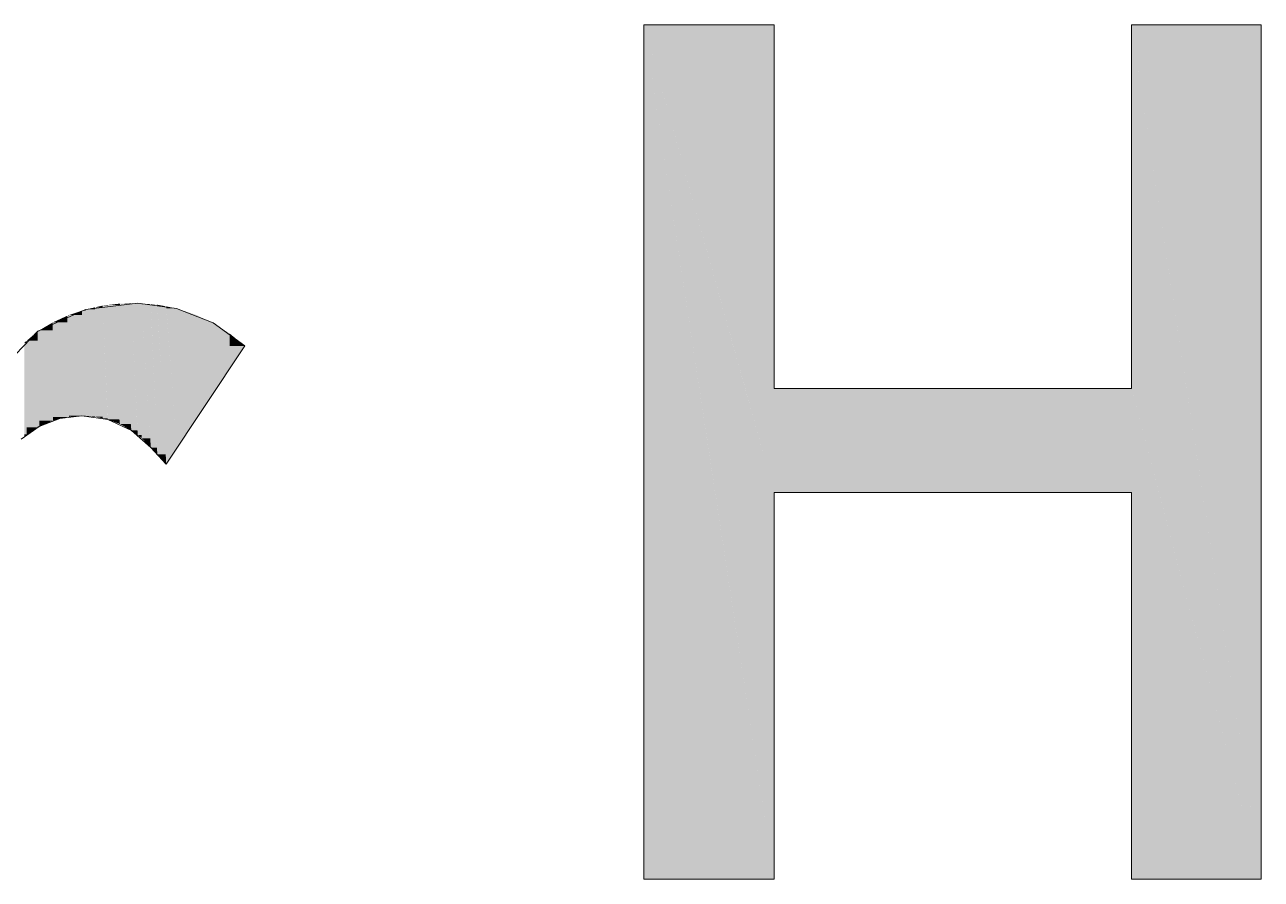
# Model space of a CAD drawing. Extents: x -1 to 1342, y -35 to 723.
# Drawn here: x 1220.857 to 1223.752, y 284 to 286 of the extents above; entities that cross this region are included whole.
import ezdxf

# ---------------------------------------------------------------- set-up
doc = ezdxf.new("R2010")
doc.units = 0
doc.layers.get('0').update_dxf_attribs({"lineweight": 18})
doc.layers.add('P11_Plankopf_Ausführung_AF_4_800 Plankopf', color=7, linetype='Continuous', lineweight=25)

# ---------------------------------------------------------------- blocks, each defined once
blk = doc.blocks.new('Referenz-A0SKLQSHLL', base_point=(1054.4775, 131.3883))
at = {"layer": 'P11_Plankopf_Ausführung_AF_4_800 Plankopf', "color": 0, "linetype": 'Continuous', "lineweight": 13, "ltscale": 16.9}
for p, q in [((1222.6113, 286), (1222.3068, 286)), ((1222.3068, 286), (1222.3068, 284)), ((1222.6113, 285.1484), (1222.6113, 286)), ((1223.7519, 286), (1223.4477, 286)), ((1223.4477, 286), (1223.4477, 285.1484)), ((1223.7519, 284), (1223.7519, 286)), ((1220.9996, 285.3336), (1220.8878, 285.2827)), ((1221.1217, 285.348), (1220.9996, 285.3336)), ((1221.2127, 285.3359), (1221.1217, 285.348)), ((1221.298, 285.302), (1221.2127, 285.3359)), ((1220.8878, 285.2827), (1220.8013, 285.192)), ((1221.3724, 285.2482), (1221.298, 285.302)), ((1221.1884, 284.9719), (1221.3724, 285.2482)), ((1223.4477, 285.1484), (1222.6113, 285.1484)), ((1220.9396, 285.0783), (1220.8911, 285.0597)), ((1220.9912, 285.0847), (1220.9396, 285.0783)), ((1221.0515, 285.0762), (1220.9912, 285.0847)), ((1221.1067, 285.0507), (1221.0515, 285.0762)), ((1220.8911, 285.0597), (1220.8485, 285.0299)), ((1221.1523, 285.0104), (1221.1067, 285.0507)), ((1221.1523, 285.0104), (1221.1884, 284.9719)), ((1222.6113, 284.9055), (1223.4477, 284.9055)), ((1222.6113, 284), (1222.6113, 284.9055)), ((1223.4477, 284.9055), (1223.4477, 284)), ((1222.3068, 284), (1222.6113, 284)), ((1223.4477, 284), (1223.7519, 284))]:
    blk.add_line(p, q, dxfattribs=at)
at = {"layer": 'P11_Plankopf_Ausführung_AF_4_800 Plankopf', "color": 0, "linetype": 'Continuous', "lineweight": 0, "ltscale": 0.0169}
for points in [[(1222.3068, 284), (1222.6113, 284), (1222.3068, 286)], [(1222.6113, 285.1484), (1222.6113, 286), (1222.3068, 286)], [(1222.6113, 284.9055), (1222.4735, 284.9055), (1222.3068, 286)], [(1222.6113, 285.1484), (1222.5438, 285.1484), (1222.3068, 286)], [(1223.5772, 285.1484), (1223.4477, 285.1484), (1223.4477, 286)], [(1223.7519, 284), (1223.7519, 286), (1223.4477, 286)], [(1220.9996, 285.3308), (1220.9912, 285.3308), (1220.9996, 285.3336)], [(1221.0216, 285.3336), (1220.9996, 285.3336), (1221.0216, 285.3385)], [(1221.0215, 285.0841), (1220.9996, 285.0841), (1220.9996, 285.3336)], [(1221.0216, 285.0826), (1221.0216, 285.3336), (1220.9996, 285.3336)], [(1221.0397, 285.3385), (1221.0216, 285.3385), (1221.0397, 285.3426)], [(1221.0395, 285.0826), (1221.0216, 285.0826), (1221.0216, 285.3385)], [(1221.0397, 285.0787), (1221.0397, 285.3385), (1221.0216, 285.3385)], [(1221.0515, 285.3426), (1221.0397, 285.3426), (1221.0515, 285.344)], [(1221.0513, 285.0787), (1221.0397, 285.0787), (1221.0397, 285.3426)], [(1221.0515, 285.0762), (1221.0515, 285.3426), (1221.0397, 285.3426)], [(1221.08, 285.344), (1221.0515, 285.344), (1221.08, 285.3473)], [(1221.0789, 285.0762), (1221.0515, 285.0762), (1221.0515, 285.344)], [(1221.08, 285.0655), (1221.08, 285.344), (1221.0515, 285.344)], [(1221.0806, 285.3473), (1221.08, 285.3473), (1221.0806, 285.3474)], [(1221.0806, 285.0655), (1221.08, 285.0655), (1221.08, 285.3473)], [(1221.0806, 285.0652), (1221.0806, 285.3473), (1221.08, 285.3473)], [(1221.1067, 285.3474), (1221.0806, 285.3474), (1221.1067, 285.3478)], [(1221.1055, 285.0652), (1221.0806, 285.0652), (1221.0806, 285.3474)], [(1221.1067, 285.0507), (1221.1067, 285.3474), (1221.0806, 285.3474)], [(1221.1217, 285.3478), (1221.1067, 285.3478), (1221.1217, 285.348)], [(1221.1211, 285.0507), (1221.1067, 285.0507), (1221.1067, 285.3478)], [(1221.1217, 285.0394), (1221.1217, 285.3478), (1221.1067, 285.3478)], [(1221.1308, 285.0394), (1221.1217, 285.0394), (1221.1217, 285.348)], [(1221.131, 285.3473), (1221.1217, 285.3473), (1221.1217, 285.348)], [(1221.131, 285.0322), (1221.131, 285.3473), (1221.1217, 285.3473)], [(1221.1509, 285.0322), (1221.131, 285.0322), (1221.131, 285.3473)], [(1221.1523, 285.3458), (1221.1311, 285.3458), (1221.131, 285.3473)], [(1221.1523, 285.0104), (1221.1523, 285.3458), (1221.1311, 285.3458)], [(1221.1668, 285.0104), (1221.1523, 285.0104), (1221.1523, 285.3458)], [(1221.1675, 285.3448), (1221.1524, 285.3448), (1221.1523, 285.3458)], [(1221.1675, 284.9942), (1221.1675, 285.3448), (1221.1524, 285.3448)], [(1221.1872, 284.9942), (1221.1675, 284.9942), (1221.1675, 285.3448)], [(1221.1884, 285.3407), (1221.1678, 285.3407), (1221.1675, 285.3448)], [(1221.1884, 284.9719), (1221.1884, 285.3407), (1221.1678, 285.3407)], [(1221.2127, 285.0083), (1221.1884, 285.0083), (1221.1884, 285.3407)], [(1221.2127, 285.3359), (1221.1888, 285.3359), (1221.1884, 285.3407)], [(1221.2127, 285.0083), (1221.2127, 285.3359), (1221.1888, 285.3359)], [(1221.2564, 285.074), (1221.2127, 285.074), (1221.2127, 285.3359)], [(1221.2564, 285.3216), (1221.2151, 285.3216), (1221.2127, 285.3359)], [(1220.9566, 285.3035), (1220.9233, 285.3035), (1220.9566, 285.3187)], [(1220.9607, 285.3187), (1220.9566, 285.3187), (1220.9607, 285.3205)], [(1220.9607, 285.0822), (1220.9566, 285.0822), (1220.9566, 285.3187)], [(1220.9607, 285.0822), (1220.9607, 285.3187), (1220.9566, 285.3187)], [(1220.9912, 285.3205), (1220.9607, 285.3205), (1220.9912, 285.3308)], [(1220.9912, 285.0847), (1220.9607, 285.0847), (1220.9607, 285.3205)], [(1220.9912, 285.0847), (1220.9912, 285.3205), (1220.9607, 285.3205)], [(1220.9996, 285.0847), (1220.9912, 285.0847), (1220.9912, 285.3308)], [(1220.9996, 285.0841), (1220.9996, 285.3308), (1220.9912, 285.3308)], [(1221.2564, 285.074), (1221.2564, 285.3216), (1221.2151, 285.3216)], [(1221.298, 285.1364), (1221.2564, 285.1364), (1221.2564, 285.3216)], [(1221.298, 285.302), (1221.2608, 285.302), (1221.2564, 285.3216)], [(1220.8878, 285.2605), (1220.8619, 285.2605), (1220.8878, 285.2827)], [(1220.8911, 285.2827), (1220.8878, 285.2827), (1220.8911, 285.2847)], [(1220.8911, 285.0597), (1220.8878, 285.0597), (1220.8878, 285.2827)], [(1220.8911, 285.0597), (1220.8911, 285.2827), (1220.8878, 285.2827)], [(1220.9229, 285.2847), (1220.8911, 285.2847), (1220.9229, 285.3033)], [(1220.9229, 285.0735), (1220.8911, 285.0735), (1220.8911, 285.2847)], [(1220.9229, 285.0735), (1220.9229, 285.2847), (1220.8911, 285.2847)], [(1220.9233, 285.3033), (1220.9229, 285.3033), (1220.9233, 285.3035)], [(1220.9233, 285.0735), (1220.9229, 285.0735), (1220.9229, 285.3033)], [(1220.9233, 285.0735), (1220.9233, 285.3033), (1220.9229, 285.3033)], [(1220.9566, 285.0818), (1220.9233, 285.0818), (1220.9233, 285.3035)], [(1220.9566, 285.0818), (1220.9566, 285.3035), (1220.9233, 285.3035)], [(1221.298, 285.1364), (1221.298, 285.302), (1221.2608, 285.302)], [(1221.3368, 285.1948), (1221.298, 285.1948), (1221.298, 285.302)], [(1221.3368, 285.2774), (1221.3069, 285.2774), (1221.298, 285.302)], [(1221.3368, 285.1948), (1221.3368, 285.2774), (1221.3069, 285.2774)], [(1221.3724, 285.2482), (1221.3368, 285.2482), (1221.3368, 285.2774)], [(1220.8619, 285.2555), (1220.856, 285.2555), (1220.8619, 285.2605)], [(1220.8619, 285.041), (1220.856, 285.041), (1220.856, 285.2555)], [(1220.8619, 285.041), (1220.8619, 285.2555), (1220.856, 285.2555)], [(1220.8878, 285.0576), (1220.8619, 285.0576), (1220.8619, 285.2605)], [(1220.8878, 285.0576), (1220.8878, 285.2605), (1220.8619, 285.2605)], [(1221.3368, 285.1948), (1221.3724, 285.2482), (1221.3368, 285.2482)], [(1221.298, 285.1364), (1221.3368, 285.1948), (1221.298, 285.1948)], [(1221.2564, 285.074), (1221.298, 285.1364), (1221.2564, 285.1364)], [(1222.6113, 284.9055), (1222.6113, 285.1484), (1222.5438, 285.1484)], [(1222.6113, 284.9055), (1223.4477, 284.9055), (1222.6113, 285.1484)], [(1223.4477, 284.9055), (1223.4477, 285.1484), (1222.6113, 285.1484)], [(1223.7519, 284), (1223.5772, 285.1484), (1223.4477, 285.1484)], [(1223.512, 284.9055), (1223.4477, 284.9055), (1223.4477, 285.1484)], [(1220.8911, 285.0597), (1220.9229, 285.0735), (1220.8911, 285.0735)], [(1220.9229, 285.0735), (1220.9233, 285.0735), (1220.9229, 285.0735)], [(1220.9233, 285.0735), (1220.9566, 285.0818), (1220.9233, 285.0818)], [(1220.9566, 285.0818), (1220.9607, 285.0822), (1220.9566, 285.0822)], [(1220.9607, 285.0822), (1220.9912, 285.0847), (1220.9607, 285.0847)], [(1220.9996, 285.0841), (1220.9996, 285.0847), (1220.9912, 285.0847)], [(1221.0216, 285.0826), (1221.0215, 285.0841), (1220.9996, 285.0841)], [(1221.0397, 285.0787), (1221.0395, 285.0826), (1221.0216, 285.0826)], [(1221.0515, 285.0762), (1221.0513, 285.0787), (1221.0397, 285.0787)], [(1221.08, 285.0655), (1221.0789, 285.0762), (1221.0515, 285.0762)], [(1221.2127, 285.0083), (1221.2564, 285.074), (1221.2127, 285.074)], [(1220.8619, 285.041), (1220.8878, 285.0576), (1220.8619, 285.0576)], [(1220.8878, 285.0576), (1220.8911, 285.0597), (1220.8878, 285.0597)], [(1221.0806, 285.0652), (1221.0806, 285.0655), (1221.08, 285.0655)], [(1221.1067, 285.0507), (1221.1055, 285.0652), (1221.0806, 285.0652)], [(1221.1217, 285.0394), (1221.1211, 285.0507), (1221.1067, 285.0507)], [(1220.856, 285.0357), (1220.8619, 285.041), (1220.856, 285.041)], [(1221.131, 285.0322), (1221.1308, 285.0394), (1221.1217, 285.0394)], [(1221.1523, 285.0104), (1221.1509, 285.0322), (1221.131, 285.0322)], [(1221.1675, 284.9942), (1221.1668, 285.0104), (1221.1523, 285.0104)], [(1221.1884, 284.9719), (1221.1872, 284.9942), (1221.1675, 284.9942)], [(1221.1884, 284.9719), (1221.2127, 285.0083), (1221.1884, 285.0083)], [(1222.6113, 284), (1222.6113, 284.9055), (1222.4735, 284.9055)], [(1223.4477, 284), (1223.7519, 284), (1223.4477, 284.9055)], [(1223.7519, 284), (1223.512, 284.9055), (1223.4477, 284.9055)]]:
    blk.add_solid(points, dxfattribs=at)

msp = doc.modelspace()

# ---------------------------------------------------------------- block references
at = {"color": 8, "lineweight": 25, "ltscale": 0.25, "true_color": 0x808080}
msp.add_blockref('Referenz-A0SKLQSHLL', (1054.4775, 131.3883), dxfattribs=at)

doc.saveas('drawing.dxf')
